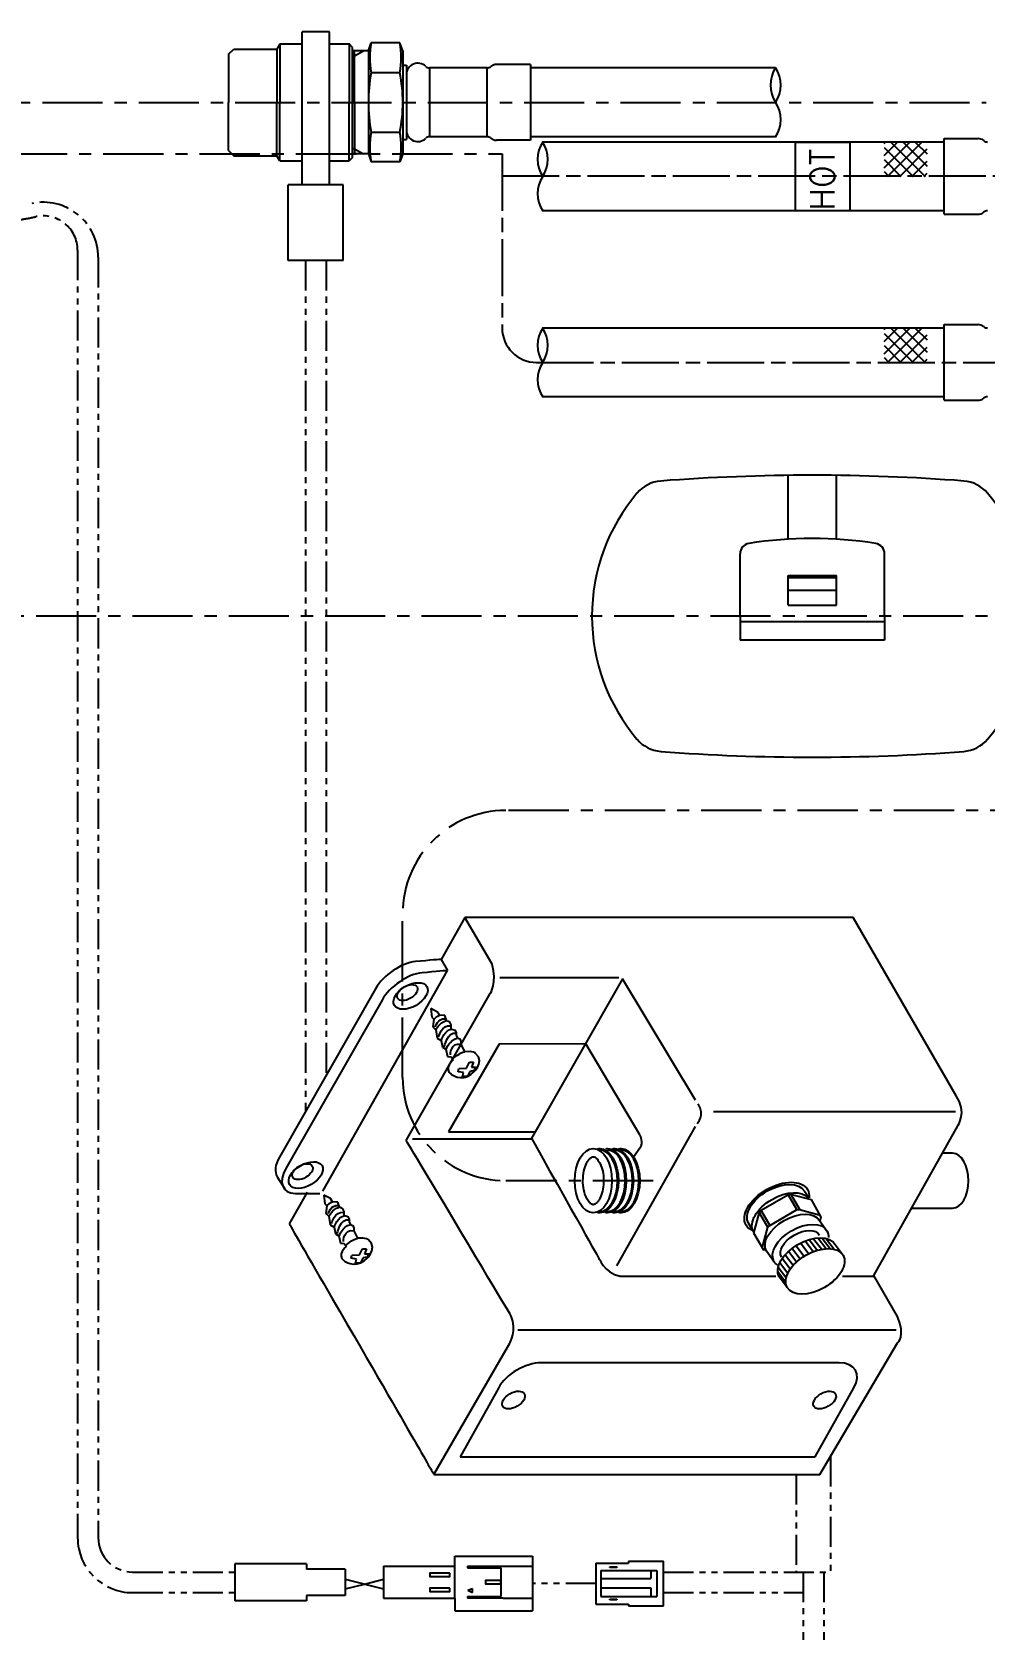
# Model space of a CAD drawing. Extents: x 26988 to 27829, y -7342 to -6748.
# Drawn here: x 27520 to 27658.3, y -7198.8 to -6966.5 of the extents above; entities that cross this region are included whole.
import ezdxf

# ---------------------------------------------------------------- set-up
doc = ezdxf.new("R2010")
doc.units = 0
doc.header["$LTSCALE"] = 7
doc.header["$MEASUREMENT"] = 0
for name, pattern in [('CENTER', [2, 1.25, -0.25, 0.25, -0.25]), ('CHAIN', [0.3543, 0.2362, -0.0295, 0.0591, -0.0295]), ('PHANTOM2', [1.25, 0.625, -0.125, 0.125, -0.125, 0.125, -0.125])]:
    doc.linetypes.add(name, pattern=pattern)
doc.layers.get('0').update_dxf_attribs({"color": 2, "linetype": 'CONTINUOUS'})
for name, color, linetype in [('CL', 1, 'CENTER'), ('D', 2, 'CONTINUOUS'), ('DIM', 2, 'CONTINUOUS'), ('DWG', 7, 'CONTINUOUS'), ('HT', 3, 'CONTINUOUS'), ('PH', 3, 'PHANTOM2')]:
    doc.layers.add(name, color=color, linetype=linetype)
doc.styles.add('GHS', font='romans', dxfattribs={"bigfont": 'ghs'})

# ---------------------------------------------------------------- blocks, each defined once
blk = doc.blocks.new('A$C202E245C')
at = {"layer": 'DWG'}
for p, q in [((-6.11, 13.31), (-9.61, 13.31)), ((-9.61, -7.69), (-9.61, 13.31)), ((-6.93, -7.69), (-6.93, 13.31)), ((-6.11, 13.31), (2.98, 13.31)), ((-4.5, 6.31), (-0.2, 6.31)), ((-4.5, 6.31), (-4.5, -0.69)), ((-2.32, 6.31), (-2.32, -0.69)), ((-0.5, 6.31), (-0.5, -0.69)), ((-0.2, 6.31), (-0.2, -0.69)), ((5.08, 6.31), (14.37, 6.31)), ((-4.5, -0.69), (-0.2, -0.69)), ((5.09, -0.69), (14.37, -0.69)), ((-6.11, -7.69), (-9.61, -7.69)), ((-6.11, -7.69), (2.98, -7.69))]:
    blk.add_line(p, q, dxfattribs=at)
for centre, radius, start, end in [((-6.11, 7.05), 27.77, 90, 130.1295), ((-6.11, 7.05), 27.77, 49.8705, 90), ((-20.78, 24.45), 5, 130.1295, 175.6221), ((8.56, 24.45), 5, 4.3779, 49.8705), ((261.89, 2.81), 288.5, 175.6221, 184.3779), ((-274.11, 2.81), 288.5, 355.6221, 4.3779), ((2.98, 11.81), 1.5, 8.9805, 90), ((-53.99, 2.81), 59.18, 351.0275, 8.9805), ((2.98, -6.19), 1.5, 270, 351.0275), ((-20.78, -18.83), 5, 184.3779, 229.8705), ((8.56, -18.83), 5, 310.1295, 355.6221), ((-6.11, -1.42), 27.77, 229.8705, 270), ((-6.11, -1.42), 27.77, 270, 310.1295)]:
    blk.add_arc(centre, radius, start, end, dxfattribs=at)

msp = doc.modelspace()

# ---------------------------------------------------------------- hatches: boundary and pattern name
at = {"layer": 'HT', "ltscale": 0.6}
h = msp.add_hatch(dxfattribs=at)
h.set_pattern_fill('ANSI37', color=256, scale=10, angle=90)
h.set_pattern_definition([(135, (23587.3501, -27212.4397), (-0.88388348, -0.88388348), []), (225, (23587.3501, -27212.4397), (0.88388348, -0.88388348), [])])
h.paths.add_polyline_path([(27643.78, -6987.51), (27643.78, -6982.51), (27650.04, -6982.51), (27650.04, -6987.51)])
h = msp.add_hatch(dxfattribs=at)
h.set_pattern_fill('ANSI37', color=256, scale=10, angle=90)
h.set_pattern_definition([(135, (23587.3501, -27239.4895), (-0.88388348, -0.88388348), []), (225, (23587.3501, -27239.4895), (0.88388348, -0.88388348), [])])
h.paths.add_polyline_path([(27643.78, -7014.56), (27643.78, -7009.56), (27650.04, -7009.56), (27650.04, -7014.56)])

# ---------------------------------------------------------------- linework, layer by layer
at = {"color": 1}
msp.add_line((27565.46, -7191.53), (27571.06, -7192.94), dxfattribs=at)
at = {"color": 3}
for p, q in [((27565.46, -7192.94), (27568.26, -7192.23)), ((27568.26, -7192.23), (27571.06, -7191.53))]:
    msp.add_line(p, q, dxfattribs=at)
at = {"layer": 'CL'}
for p, q in [((27367.47, -6976.75), (27658.62, -6976.75)), ((27292.32, -6984.25), (27588.28, -6984.25)), ((27779.96, -7079.72), (27588.82, -7079.72)), ((27573.82, -7118.57), (27573.82, -7094.72)), ((27610.23, -7133.57), (27588.82, -7133.57))]:
    msp.add_line(p, q, dxfattribs=at)
at = {"layer": 'CL', "linetype": 'CHAIN', "ltscale": 5}
for p, q in [((27588.28, -6984.25), (27588.28, -7009.56)), ((27588.28, -6987.41), (27712.03, -6987.41)), ((27593.28, -7014.56), (27712.03, -7014.56))]:
    msp.add_line(p, q, dxfattribs=at)
at = {"layer": 'CL', "linetype": 'CENTER'}
msp.add_line((27725.3, -7051.48), (27517.01, -7051.48), dxfattribs=at)
at = {"layer": 'CL', "linetype": 'CHAIN', "ltscale": 5}
msp.add_arc((27593.28, -7009.56), 5, 180, 270, dxfattribs=at)
at = {"layer": 'CL'}
for centre, start, end in [((27588.82, -7094.72), 90, 180), ((27588.82, -7118.57), 180, 270)]:
    msp.add_arc(centre, 15, start, end, dxfattribs=at)
at = {"layer": 'D'}
for p, q in [((27566.84, -6970), (27566.54, -6970)), ((27566.84, -6970), (27568.14, -6969.25)), ((27577.74, -6971.74), (27577.74, -6981.74)), ((27586.1, -6981.74), (27586.1, -6971.74)), ((27566.84, -6983.5), (27566.54, -6983.5)), ((27566.84, -6983.5), (27568.14, -6984.25))]:
    msp.add_line(p, q, dxfattribs=at)
at = {"layer": 'D', "ltscale": 0.6}
for p, q in [((27569.26, -6972.42), (27573.42, -6972.42)), ((27569.26, -6981.08), (27573.42, -6981.08))]:
    msp.add_line(p, q, dxfattribs=at)
msp.add_lwpolyline([(27630.91, -6982.51), (27638.8, -6982.51), (27638.8, -6992.51), (27630.91, -6992.51)], close=True, dxfattribs=at)
for centre, radius, start, end in [((27579.99, -6970.26), 10.94, 168.5902, 191.4098), ((27562.69, -6970.26), 10.94, 348.5902, 11.4098), ((27591.25, -6976.75), 22.41, 168.8596, 191.1404), ((27551.43, -6976.75), 22.41, 348.8596, 11.1404), ((27579.99, -6983.25), 10.94, 168.5902, 191.4098), ((27562.69, -6983.25), 10.94, 348.5902, 11.4098)]:
    msp.add_arc(centre, radius, start, end, dxfattribs=at)
at = {"layer": 'D'}
for centre, start, end in [((27631.86, -6974.24), 146.975, 213.025), ((27624.17, -6974.24), 326.975, 33.025), ((27624.17, -6979.24), 326.975, 33.025), ((27598.02, -6985.01), 146.975, 213.025), ((27590.32, -6985.01), 326.975, 33.025), ((27598.02, -6990.01), 146.975, 213.025), ((27598.02, -7012.06), 146.975, 213.025), ((27590.32, -7012.06), 326.975, 33.025), ((27598.02, -7017.06), 146.975, 213.025)]:
    msp.add_arc(centre, 4.59, start, end, dxfattribs=at)
at = {"layer": 'DIM', "color": 0, "linetype": 'ByBlock'}
for p, q in [((27581.43, -7194.26), (27581.43, -7188.18)), ((27581.43, -7188.18), (27592.69, -7188.18)), ((27592.69, -7188.18), (27592.69, -7196.13)), ((27571.06, -7189.64), (27581.43, -7189.64)), ((27571.06, -7189.64), (27571.06, -7194.26)), ((27583.24, -7189.64), (27588.38, -7189.64)), ((27583.24, -7189.85), (27588.09, -7189.85)), ((27588.09, -7189.85), (27588.09, -7194.04)), ((27588.38, -7189.64), (27592.69, -7189.64)), ((27601.89, -7189.17), (27606.65, -7189.17)), ((27601.89, -7189.17), (27601.89, -7195.15)), ((27602.64, -7190.25), (27610.74, -7190.25)), ((27602.64, -7190.25), (27602.64, -7194.02)), ((27603.91, -7189.73), (27604.95, -7189.73)), ((27603.91, -7189.83), (27603.91, -7189.73)), ((27604.95, -7189.83), (27603.91, -7189.83)), ((27604.95, -7189.73), (27604.95, -7189.83)), ((27606.65, -7188.89), (27610.16, -7188.89)), ((27606.65, -7188.89), (27606.65, -7189.17)), ((27609.9, -7190.25), (27609.9, -7191.43)), ((27610.16, -7188.89), (27611.71, -7188.89)), ((27610.74, -7190.25), (27610.74, -7194.02)), ((27611.71, -7195.41), (27611.71, -7188.89)), ((27583.28, -7193.11), (27583.96, -7192.86)), ((27583.28, -7193.11), (27583.96, -7193.46)), ((27583.96, -7193.46), (27583.96, -7192.86)), ((27602.64, -7191.43), (27609.9, -7191.43)), ((27602.64, -7192.79), (27609.9, -7192.79)), ((27609.9, -7192.79), (27609.9, -7194.02)), ((27571.06, -7194.26), (27581.43, -7194.26)), ((27581.43, -7194.26), (27581.43, -7196.13)), ((27583.24, -7194.04), (27588.09, -7194.04)), ((27588.38, -7194.26), (27583.24, -7194.26)), ((27588.38, -7194.26), (27592.69, -7194.26)), ((27601.89, -7195.15), (27606.65, -7195.15)), ((27602.64, -7194.02), (27610.74, -7194.02)), ((27603.91, -7194.43), (27604.95, -7194.43)), ((27603.91, -7194.53), (27603.91, -7194.43)), ((27604.95, -7194.53), (27603.91, -7194.53)), ((27604.95, -7194.43), (27604.95, -7194.53)), ((27606.65, -7195.15), (27606.65, -7195.41)), ((27606.65, -7195.41), (27611.71, -7195.41)), ((27581.43, -7196.13), (27592.69, -7196.13))]:
    msp.add_line(p, q, dxfattribs=at)
at = {"layer": 'DIM', "color": 7, "linetype": 'ByBlock'}
for p, q in [((27559.86, -7189.27), (27549.46, -7189.27)), ((27549.46, -7189.27), (27549.46, -7194.67)), ((27559.86, -7189.27), (27559.86, -7190.07)), ((27565.46, -7190.07), (27559.86, -7190.07)), ((27565.46, -7190.07), (27565.46, -7193.87)), ((27583.24, -7189.64), (27583.24, -7189.85)), ((27559.86, -7194.67), (27549.46, -7194.67)), ((27565.46, -7193.87), (27559.86, -7193.87)), ((27559.86, -7193.87), (27559.86, -7194.67)), ((27583.24, -7194.04), (27583.24, -7194.26))]:
    msp.add_line(p, q, dxfattribs=at)
at = {"layer": 'DIM', "color": 0, "linetype": 'ByBlock'}
for points in [[(27580.66, -7190.64), (27577.76, -7190.64), (27577.76, -7191.12), (27580.66, -7191.12)], [(27580.66, -7192.83), (27577.76, -7192.83), (27577.76, -7193.31), (27580.66, -7193.31)], [(27588.09, -7191.7), (27585.88, -7191.7), (27585.88, -7192.19), (27588.09, -7192.19)]]:
    msp.add_lwpolyline(points, close=True, dxfattribs=at)
at = {"layer": 'DWG'}
for p, q in [((27559.2, -6988.75), (27559.2, -6966.5)), ((27563.2, -6966.5), (27559.2, -6966.5)), ((27563.2, -6988.75), (27563.2, -6966.5)), ((27548.54, -6969.75), (27549.29, -6969)), ((27548.54, -6969.75), (27548.54, -6976.75)), ((27549.29, -6969), (27555.54, -6969)), ((27555.97, -6968.25), (27555.54, -6969)), ((27555.54, -6969), (27555.54, -6976.75)), ((27555.97, -6968.25), (27559.2, -6968.25)), ((27555.97, -6968.25), (27555.97, -6976.75)), ((27563.2, -6968.25), (27566.04, -6968.25)), ((27566.54, -6968.75), (27566.04, -6968.25)), ((27566.04, -6968.25), (27566.04, -6976.75)), ((27566.54, -6976.75), (27566.54, -6968.75)), ((27568.84, -6969.25), (27566.54, -6969.25)), ((27566.84, -6976.75), (27566.84, -6969.25)), ((27568.84, -6969.25), (27569.26, -6968.09)), ((27568.84, -6969.25), (27568.84, -6984.25)), ((27573.42, -6968.09), (27569.26, -6968.09)), ((27573.84, -6969.25), (27573.42, -6968.09)), ((27573.84, -6969.25), (27573.84, -6976.75)), ((27573.84, -6971.35), (27574.38, -6971.35)), ((27574.38, -6971.35), (27574.38, -6982.15)), ((27586.1, -6971.74), (27577.74, -6971.74)), ((27586.6, -6971.57), (27586.66, -6971.52)), ((27592.38, -6971.24), (27587.46, -6971.24)), ((27592.38, -6971.24), (27592.38, -6982.24)), ((27628.01, -6971.74), (27592.38, -6971.74)), ((27548.54, -6983.75), (27548.54, -6976.75)), ((27555.54, -6984.5), (27555.54, -6976.75)), ((27555.97, -6985.25), (27555.97, -6976.75)), ((27566.04, -6985.25), (27566.04, -6976.75)), ((27566.54, -6984.75), (27566.54, -6976.75)), ((27566.84, -6976.75), (27566.84, -6984.25)), ((27573.84, -6976.75), (27573.84, -6984.25)), ((27586.1, -6981.74), (27577.74, -6981.74)), ((27628.01, -6981.74), (27592.38, -6981.74)), ((27548.54, -6983.75), (27549.29, -6984.5)), ((27573.84, -6982.15), (27574.38, -6982.15)), ((27586.6, -6981.92), (27586.66, -6981.97)), ((27592.38, -6982.24), (27587.46, -6982.24)), ((27630.91, -6982.51), (27594.17, -6982.51)), ((27652.53, -6982.51), (27630.91, -6982.51)), ((27652.53, -6993.01), (27652.53, -6982.01)), ((27652.53, -6982.01), (27657.44, -6982.01)), ((27658.31, -6982.34), (27658.25, -6982.29)), ((27549.29, -6984.5), (27555.54, -6984.5)), ((27555.97, -6985.25), (27555.54, -6984.5)), ((27555.97, -6985.25), (27559.2, -6985.25)), ((27559.2, -6988.75), (27559.2, -6985.25)), ((27563.2, -6985.25), (27566.04, -6985.25)), ((27563.2, -6988.75), (27563.2, -6985.25)), ((27566.54, -6984.75), (27566.04, -6985.25)), ((27568.84, -6984.25), (27566.54, -6984.25)), ((27568.84, -6984.25), (27569.26, -6985.41)), ((27573.42, -6985.41), (27569.26, -6985.41)), ((27573.84, -6984.25), (27573.42, -6985.41)), ((27557.2, -6999.75), (27557.2, -6988.75)), ((27565.2, -6988.75), (27557.2, -6988.75)), ((27563.2, -6988.75), (27559.2, -6988.75)), ((27565.2, -6999.75), (27565.2, -6988.75)), ((27652.53, -6992.51), (27594.17, -6992.51)), ((27652.53, -6993.01), (27657.44, -6993.01)), ((27658.31, -6992.68), (27658.25, -6992.73)), ((27565.2, -6999.75), (27557.2, -6999.75)), ((27652.53, -7009.56), (27594.17, -7009.56)), ((27652.53, -7020.06), (27652.53, -7009.06)), ((27652.53, -7009.06), (27657.44, -7009.06)), ((27658.31, -7009.39), (27658.25, -7009.34)), ((27652.53, -7019.56), (27594.17, -7019.56)), ((27652.53, -7020.06), (27657.44, -7020.06)), ((27658.31, -7019.73), (27658.25, -7019.78)), ((27579.4, -7101.37), (27580.34, -7103.01)), ((27587.93, -7104), (27605.26, -7104)), ((27605.79, -7104.2), (27592.51, -7127.49)), ((27616.39, -7121.86), (27605.79, -7104.2)), ((27587.85, -7113.69), (27580.51, -7126.45)), ((27600.42, -7113.66), (27587.85, -7113.69)), ((27608.28, -7126.89), (27600.42, -7113.66)), ((27583.09, -7117.19), (27583.56, -7116.32)), ((27583.56, -7116.32), (27584.14, -7116.32)), ((27584.14, -7116.32), (27583.85, -7117.07)), ((27581.87, -7117.72), (27581.98, -7117.25)), ((27582.68, -7117.83), (27581.87, -7117.72)), ((27581.98, -7117.25), (27583.09, -7117.19)), ((27582.51, -7118.41), (27582.68, -7117.83)), ((27583.27, -7118.36), (27582.51, -7118.41)), ((27583.61, -7117.66), (27583.27, -7118.36)), ((27584.2, -7117.54), (27583.61, -7117.66)), ((27583.85, -7117.07), (27584.49, -7117.07)), ((27584.49, -7117.07), (27584.2, -7117.54)), ((27604.95, -7145.92), (27616.38, -7125.68)), ((27619, -7123.52), (27654.17, -7123.52)), ((27575.25, -7127.49), (27592.58, -7127.49)), ((27580.51, -7126.45), (27593.1, -7126.45)), ((27625.92, -7137.86), (27629.82, -7135.6)), ((27629.82, -7135.6), (27630.33, -7135.55)), ((27629.87, -7135.63), (27631.07, -7137.72)), ((27630.29, -7135.63), (27631.49, -7137.72)), ((27630.33, -7135.55), (27633.17, -7136.31)), ((27633.17, -7136.31), (27634.59, -7138.86)), ((27624.87, -7141.17), (27625.63, -7138.33)), ((27625.63, -7138.33), (27625.92, -7137.86)), ((27625.67, -7138.27), (27626.87, -7140.36)), ((27625.97, -7137.98), (27627.16, -7140.07)), ((27627.16, -7140.06), (27631.07, -7137.8)), ((27631.07, -7137.8), (27631.5, -7137.76)), ((27631.5, -7137.76), (27634.34, -7138.52)), ((27634.59, -7138.86), (27634.43, -7139.46)), ((27626.31, -7143.67), (27624.87, -7141.17)), ((27626.08, -7143.38), (27626.9, -7140.34)), ((27626.9, -7140.34), (27627.16, -7140.06)), ((27633.55, -7142), (27634.67, -7143.49)), ((27634.19, -7141.91), (27635.3, -7143.39)), ((27634.79, -7141.91), (27635.91, -7143.39)), ((27635.43, -7142.05), (27636.54, -7143.53)), ((27566.32, -7144.85), (27566.43, -7144.38)), ((27566.43, -7144.38), (27567.54, -7144.33)), ((27567.54, -7144.33), (27568.01, -7143.45)), ((27568.01, -7143.45), (27568.59, -7143.45)), ((27568.59, -7143.45), (27568.3, -7144.21)), ((27568.3, -7144.21), (27568.94, -7144.21)), ((27568.94, -7144.21), (27568.65, -7144.67)), ((27626.43, -7143.7), (27626.31, -7143.67)), ((27629.48, -7144.39), (27630.59, -7145.87)), ((27629.94, -7143.87), (27631.06, -7145.35)), ((27630.46, -7143.45), (27631.57, -7144.93)), ((27631.02, -7143.03), (27632.13, -7144.51)), ((27631.68, -7142.65), (27632.79, -7144.14)), ((27632.38, -7142.37), (27633.49, -7143.86)), ((27632.94, -7142.18), (27634.05, -7143.67)), ((27567.13, -7144.97), (27566.32, -7144.85)), ((27566.96, -7145.55), (27567.13, -7144.97)), ((27567.72, -7145.49), (27566.96, -7145.55)), ((27568.07, -7144.79), (27567.72, -7145.49)), ((27568.65, -7144.67), (27568.07, -7144.79)), ((27628.4, -7146.12), (27629.51, -7147.6)), ((27628.63, -7145.46), (27629.75, -7146.95)), ((27629.01, -7144.9), (27630.12, -7146.39)), ((27628.35, -7146.77), (27629.47, -7148.26)), ((27637.72, -7147.43), (27642.4, -7147.43)), ((27590.54, -7155.25), (27645.55, -7155.25)), ((27582.19, -7173.7), (27633.76, -7173.7))]:
    msp.add_line(p, q, dxfattribs=at)
for centre, radius, start, end in [((27576.03, -6972.69), 1.65, 45.5407, 180), ((27577.74, -6970.94), 0.8, 225.5407, 270), ((27586.1, -6970.94), 0.8, 270, 308.1929), ((27587.46, -6972.54), 1.3, 90, 128.1929), ((27576.03, -6980.8), 1.65, 180, 314.4593), ((27577.74, -6982.54), 0.8, 90, 134.4593), ((27586.1, -6982.54), 0.8, 51.8071, 90), ((27587.46, -6980.94), 1.3, 231.8071, 270), ((27657.44, -6983.31), 1.3, 51.8071, 90), ((27658.8, -6981.71), 0.8, 231.8071, 270), ((27657.44, -6991.71), 1.3, 270, 308.1929), ((27658.8, -6993.31), 0.8, 90, 128.1929), ((27657.44, -7010.36), 1.3, 51.8071, 90), ((27658.8, -7008.76), 0.8, 231.8071, 270), ((27657.44, -7018.76), 1.3, 270, 308.1929), ((27658.8, -7020.36), 0.8, 90, 128.1929)]:
    msp.add_arc(centre, radius, start, end, dxfattribs=at)
for centre, major_axis, ratio in [((27574.98, -7106.7), (-2.36, -1.37), 0.578783), ((27574.5, -7106.21), (-1.42, -0.82), 0.57912), ((27601.53, -7133.57), (0, -4.68), 0.578004), ((27559.75, -7132.74), (-2.36, -1.37), 0.577862), ((27559.27, -7132.25), (-1.42, -0.82), 0.577586), ((27633.77, -7146.75), (-4.06, -2.34), 0.57807), ((27589.94, -7165.46), (-1.58, -0.91), 0.578517), ((27635.14, -7165.46), (-1.58, -0.91), 0.578517)]:
    msp.add_ellipse(centre, major_axis=major_axis, ratio=ratio, dxfattribs=at)
for points in [[(27582.88, -7095.3), (27582.88, -7095.3), (27579.4, -7101.37), (27579.4, -7101.37)], [(27639.29, -7095.3), (27639.29, -7095.3), (27582.88, -7095.3), (27582.88, -7095.3)], [(27586.82, -7102.09), (27586.82, -7102.09), (27582.88, -7095.3), (27582.88, -7095.3)], [(27654.26, -7121.21), (27654.26, -7121.21), (27639.29, -7095.3), (27639.29, -7095.3)], [(27575.69, -7101.69), (27573.66, -7101.87), (27571.04, -7103.66), (27569.88, -7105.66)], [(27579.4, -7101.37), (27579.4, -7101.37), (27577.73, -7101.52), (27575.69, -7101.69)], [(27586.56, -7106.35), (27586.56, -7106.35), (27587.63, -7104.76), (27586.82, -7102.09)], [(27562.23, -7135.1), (27562.23, -7135.1), (27580.34, -7103.01), (27580.34, -7103.01)], [(27576.64, -7103.33), (27574.6, -7103.51), (27571.98, -7105.29), (27570.83, -7107.29)], [(27580.34, -7103.01), (27580.34, -7103.01), (27578.67, -7103.15), (27576.64, -7103.33)], [(27569.88, -7105.66), (27569.88, -7105.66), (27555.91, -7130.13), (27555.91, -7130.13)], [(27574.35, -7127.7), (27574.35, -7127.7), (27586.56, -7106.35), (27586.56, -7106.35)], [(27570.83, -7107.29), (27570.83, -7107.29), (27556.86, -7131.77), (27556.86, -7131.77)], [(27577.91, -7108.52), (27577.91, -7108.52), (27578.08, -7109.8), (27578.08, -7109.8)], [(27578.9, -7109.04), (27578.9, -7109.04), (27577.91, -7108.52), (27577.91, -7108.52)], [(27578.37, -7110.09), (27578.37, -7110.09), (27578.84, -7109.56), (27579.19, -7109.51)], [(27579.19, -7109.51), (27579.19, -7109.51), (27578.9, -7109.04), (27578.9, -7109.04)], [(27579.95, -7109.56), (27579.95, -7109.56), (27579.19, -7109.51), (27579.19, -7109.51)], [(27578.08, -7109.8), (27578.08, -7109.8), (27578.37, -7110.09), (27578.37, -7110.09)], [(27578.37, -7110.09), (27578.37, -7110.09), (27578.2, -7111.19), (27578.2, -7111.19)], [(27578.2, -7111.19), (27578.2, -7111.19), (27578.67, -7111.6), (27578.67, -7111.6)], [(27578.55, -7111.19), (27578.55, -7111.19), (27578.96, -7109.91), (27580, -7110.03)], [(27578.67, -7111.6), (27578.67, -7111.6), (27579.19, -7110.55), (27580.06, -7110.32)], [(27578.67, -7111.6), (27578.67, -7111.6), (27578.84, -7112.82), (27578.84, -7112.82)], [(27579.07, -7112.65), (27579.07, -7112.65), (27579.48, -7110.84), (27580.82, -7111.02)], [(27579.42, -7113.17), (27579.42, -7113.17), (27580, -7111.54), (27580.88, -7111.54)], [(27579.89, -7114.11), (27579.89, -7114.11), (27580.3, -7111.83), (27581.63, -7112.13)], [(27580.24, -7110.38), (27580.24, -7110.38), (27579.95, -7109.56), (27579.95, -7109.56)], [(27580.88, -7111.54), (27580.88, -7111.54), (27581.05, -7110.26), (27580.24, -7110.38)], [(27581.11, -7111.6), (27581.11, -7111.6), (27580.88, -7111.54), (27580.88, -7111.54)], [(27581.63, -7112.47), (27581.63, -7112.47), (27581.87, -7111.6), (27581.11, -7111.6)], [(27578.84, -7112.82), (27578.84, -7112.82), (27579.42, -7113.17), (27579.42, -7113.17)], [(27579.42, -7113.17), (27579.42, -7113.17), (27579.6, -7114.16), (27579.6, -7114.16)], [(27579.6, -7114.16), (27579.6, -7114.16), (27580.12, -7114.45), (27580.12, -7114.45)], [(27580.12, -7114.45), (27580.12, -7114.45), (27580.7, -7113.06), (27581.69, -7112.82)], [(27580.76, -7115.27), (27580.76, -7115.27), (27580.76, -7113.41), (27582.33, -7113.7)], [(27581.87, -7112.88), (27581.87, -7112.88), (27581.63, -7112.47), (27581.63, -7112.47)], [(27582.33, -7113.7), (27582.33, -7113.7), (27582.51, -7112.94), (27581.87, -7112.88)], [(27582.86, -7114.8), (27582.86, -7114.8), (27582.33, -7113.7), (27582.33, -7113.7)], [(27581.17, -7115.97), (27581.17, -7115.97), (27579.71, -7117.31), (27580.88, -7118.07)], [(27580.12, -7114.45), (27580.12, -7114.45), (27580.35, -7115.5), (27580.35, -7115.5)], [(27580.35, -7115.5), (27580.35, -7115.5), (27580.88, -7115.56), (27580.88, -7115.56)], [(27580.88, -7115.56), (27580.88, -7115.56), (27581.17, -7115.97), (27581.17, -7115.97)], [(27581.17, -7115.79), (27581.17, -7115.79), (27582.04, -7114.98), (27582.86, -7114.8)], [(27584.43, -7115.04), (27584.43, -7115.04), (27584.14, -7114.69), (27582.86, -7114.8)], [(27583.79, -7118.07), (27583.79, -7118.07), (27586, -7116.43), (27584.43, -7115.04)], [(27580.88, -7118.07), (27580.88, -7118.07), (27582.28, -7119.17), (27583.79, -7118.07)], [(27616.62, -7125.24), (27616.62, -7125.24), (27617.82, -7124.04), (27616.76, -7122.39)], [(27654.49, -7125.59), (27654.49, -7125.59), (27655.92, -7123.59), (27654.26, -7121.21)], [(27642.3, -7147.36), (27642.3, -7147.36), (27654.49, -7125.59), (27654.49, -7125.59)], [(27577.11, -7132.32), (27575.48, -7129.58), (27574.35, -7127.7), (27574.35, -7127.7)], [(27592.58, -7127.49), (27600.18, -7141), (27602.46, -7145.06), (27602.46, -7145.06)], [(27608.28, -7126.89), (27608.28, -7126.89), (27608.89, -7128.09), (27608.28, -7128.84)], [(27555.91, -7130.13), (27555.24, -7131.29), (27555.17, -7132.32), (27555.6, -7132.99)], [(27605.57, -7129.11), (27605.57, -7129.11), (27605.52, -7129.11), (27605.44, -7129.11)], [(27608.28, -7128.84), (27608.28, -7128.84), (27607.38, -7130.12), (27607.38, -7130.12)], [(27653.75, -7129.58), (27653.75, -7129.58), (27652.83, -7129.58), (27652.26, -7129.58)], [(27589.61, -7153.25), (27589.61, -7153.25), (27584.75, -7145.11), (27577.11, -7132.32)], [(27555.6, -7132.99), (27555.6, -7132.99), (27556.72, -7134.76), (27556.72, -7134.76)], [(27623.72, -7140.02), (27622.9, -7138.59), (27624.23, -7136.28), (27626.7, -7134.85)], [(27624.1, -7139.75), (27623.35, -7138.46), (27624.56, -7136.36), (27626.8, -7135.06)], [(27626.7, -7134.85), (27629.17, -7133.43), (27631.84, -7133.43), (27632.67, -7134.86)], [(27626.8, -7135.06), (27629.04, -7133.77), (27631.46, -7133.77), (27632.21, -7135.07)], [(27627.5, -7136.28), (27629.6, -7135.07), (27631.85, -7134.99), (27632.75, -7136.05)], [(27632.21, -7135.07), (27632.21, -7135.07), (27632.79, -7135.92), (27632.79, -7135.92)], [(27632.67, -7134.86), (27632.87, -7135.21), (27632.94, -7135.62), (27632.89, -7136.06)], [(27559.97, -7135.24), (27559.97, -7135.24), (27557.33, -7139.83), (27557.33, -7139.83)], [(27562.36, -7135.65), (27562.36, -7135.65), (27562.53, -7136.93), (27562.53, -7136.93)], [(27563.35, -7136.17), (27563.35, -7136.17), (27562.36, -7135.65), (27562.36, -7135.65)], [(27562.53, -7136.93), (27562.53, -7136.93), (27562.82, -7137.22), (27562.82, -7137.22)], [(27562.82, -7137.22), (27562.82, -7137.22), (27562.65, -7138.33), (27562.65, -7138.33)], [(27562.82, -7137.22), (27562.82, -7137.22), (27563.29, -7136.7), (27563.64, -7136.64)], [(27563, -7138.33), (27563, -7138.33), (27563.41, -7137.05), (27564.46, -7137.16)], [(27563.64, -7136.64), (27563.64, -7136.64), (27563.35, -7136.17), (27563.35, -7136.17)], [(27564.4, -7136.7), (27564.4, -7136.7), (27563.64, -7136.64), (27563.64, -7136.64)], [(27564.69, -7137.51), (27564.69, -7137.51), (27564.4, -7136.7), (27564.4, -7136.7)], [(27565.33, -7138.68), (27565.33, -7138.68), (27565.5, -7137.4), (27564.69, -7137.51)], [(27624.8, -7140.96), (27624.06, -7139.67), (27625.26, -7137.57), (27627.5, -7136.28)], [(27562.65, -7138.33), (27562.65, -7138.33), (27563.12, -7138.74), (27563.12, -7138.74)], [(27563.12, -7138.74), (27563.12, -7138.74), (27563.64, -7137.69), (27564.51, -7137.45)], [(27563.12, -7138.74), (27563.12, -7138.74), (27563.29, -7139.96), (27563.29, -7139.96)], [(27563.52, -7139.78), (27563.52, -7139.78), (27563.93, -7137.98), (27565.27, -7138.15)], [(27563.87, -7140.31), (27563.87, -7140.31), (27564.46, -7138.68), (27565.33, -7138.68)], [(27564.34, -7141.24), (27564.34, -7141.24), (27564.75, -7138.97), (27566.09, -7139.26)], [(27565.56, -7138.74), (27565.56, -7138.74), (27565.33, -7138.68), (27565.33, -7138.68)], [(27566.09, -7139.61), (27566.09, -7139.61), (27566.32, -7138.74), (27565.56, -7138.74)], [(27566.32, -7140.02), (27566.32, -7140.02), (27566.09, -7139.61), (27566.09, -7139.61)], [(27604.98, -7138.03), (27604.98, -7138.03), (27605.57, -7138.03), (27605.57, -7138.03)], [(27626.68, -7143.81), (27625.97, -7142.58), (27627.12, -7140.58), (27629.25, -7139.35)], [(27629.25, -7139.35), (27631.38, -7138.13), (27633.68, -7138.13), (27634.39, -7139.36)], [(27630.35, -7140.84), (27632.48, -7139.61), (27634.77, -7139.61), (27635.48, -7140.84)], [(27634.39, -7139.36), (27634.39, -7139.36), (27635.48, -7140.84), (27635.48, -7140.84)], [(27647.79, -7137.55), (27648.83, -7137.55), (27653.75, -7137.55), (27653.75, -7137.55)], [(27557.33, -7139.83), (27557.33, -7139.83), (27560.08, -7144.6), (27563.6, -7150.69)], [(27563.29, -7139.96), (27563.29, -7139.96), (27563.87, -7140.31), (27563.87, -7140.31)], [(27563.87, -7140.31), (27563.87, -7140.31), (27564.05, -7141.3), (27564.05, -7141.3)], [(27564.05, -7141.3), (27564.05, -7141.3), (27564.57, -7141.59), (27564.57, -7141.59)], [(27564.57, -7141.59), (27564.57, -7141.59), (27565.15, -7140.19), (27566.14, -7139.96)], [(27564.57, -7141.59), (27564.57, -7141.59), (27564.81, -7142.64), (27564.81, -7142.64)], [(27565.21, -7142.4), (27565.21, -7142.4), (27565.21, -7140.54), (27566.78, -7140.83)], [(27565.62, -7142.93), (27565.62, -7142.93), (27566.49, -7142.11), (27567.31, -7141.94)], [(27566.78, -7140.83), (27566.78, -7140.83), (27566.96, -7140.08), (27566.32, -7140.02)], [(27567.31, -7141.94), (27567.31, -7141.94), (27566.78, -7140.83), (27566.78, -7140.83)], [(27568.88, -7142.17), (27568.88, -7142.17), (27568.59, -7141.82), (27567.31, -7141.94)], [(27624.93, -7140.92), (27624.39, -7140.75), (27623.97, -7140.45), (27623.72, -7140.02)], [(27624.8, -7140.96), (27624.8, -7140.96), (27624.1, -7139.75), (27624.1, -7139.75)], [(27627.78, -7145.29), (27627.07, -7144.06), (27628.22, -7142.07), (27630.35, -7140.84)], [(27628.86, -7144.67), (27628.35, -7143.78), (27629.17, -7142.35), (27630.71, -7141.47)], [(27630.71, -7141.47), (27632.24, -7140.58), (27633.9, -7140.58), (27634.41, -7141.47)], [(27631.26, -7142.84), (27633.5, -7141.55), (27635.92, -7141.55), (27636.67, -7142.85)], [(27635.48, -7140.84), (27635.66, -7141.14), (27635.72, -7141.48), (27635.69, -7141.84)], [(27565.62, -7143.1), (27565.62, -7143.1), (27564.16, -7144.44), (27565.33, -7145.2)], [(27564.81, -7142.64), (27564.81, -7142.64), (27565.33, -7142.7), (27565.33, -7142.7)], [(27565.33, -7142.7), (27565.33, -7142.7), (27565.62, -7143.1), (27565.62, -7143.1)], [(27568.24, -7145.2), (27568.24, -7145.2), (27570.45, -7143.57), (27568.88, -7142.17)], [(27627.78, -7145.29), (27627.78, -7145.29), (27626.68, -7143.81), (27626.68, -7143.81)], [(27628.55, -7147.53), (27627.81, -7146.23), (27629.02, -7144.14), (27631.26, -7142.84)], [(27636.67, -7142.85), (27636.67, -7142.85), (27637.82, -7144.41), (27637.82, -7144.41)], [(27565.33, -7145.2), (27565.33, -7145.2), (27566.73, -7146.31), (27568.24, -7145.2)], [(27602.46, -7145.06), (27602.46, -7145.06), (27603.61, -7147.79), (27606.44, -7147.43)], [(27628.28, -7145.82), (27628.07, -7145.68), (27627.9, -7145.5), (27627.78, -7145.29)], [(27606.44, -7147.43), (27606.44, -7147.43), (27628.07, -7147.43), (27628.07, -7147.43)], [(27629.71, -7149.09), (27629.71, -7149.09), (27628.55, -7147.53), (27628.55, -7147.53)], [(27645.75, -7153.31), (27645.75, -7153.31), (27642.3, -7147.36), (27642.3, -7147.36)], [(27563.6, -7150.69), (27575.48, -7171.26), (27578.38, -7176.29), (27578.38, -7176.29)], [(27589.39, -7157.19), (27589.39, -7157.19), (27590.49, -7155.28), (27589.61, -7153.25)], [(27645.75, -7157.15), (27645.75, -7157.15), (27646.96, -7156.18), (27645.75, -7153.31)], [(27578.38, -7176.29), (27578.38, -7176.29), (27589.39, -7157.19), (27589.39, -7157.19)], [(27634.47, -7176.29), (27634.47, -7176.29), (27645.75, -7157.15), (27645.75, -7157.15)], [(27593.98, -7160.03), (27591.67, -7160.03), (27588.86, -7161.69), (27587.73, -7163.71)], [(27637.24, -7160.03), (27637.24, -7160.03), (27593.98, -7160.03), (27593.98, -7160.03)], [(27639.39, -7163.7), (27640.52, -7161.69), (27639.56, -7160.03), (27637.24, -7160.03)], [(27587.73, -7163.71), (27587.73, -7163.71), (27582.19, -7173.7), (27582.19, -7173.7)], [(27633.76, -7173.7), (27633.76, -7173.7), (27639.39, -7163.7), (27639.39, -7163.7)], [(27578.38, -7176.29), (27578.38, -7176.29), (27634.47, -7176.29), (27634.47, -7176.29)]]:
    msp.add_open_spline(points, degree=3, dxfattribs=at)
for points, knots in [([(27601.53, -7137.05), (27601.57, -7137.05), (27601.61, -7137.04), (27601.71, -7137.01), (27601.77, -7136.98), (27601.92, -7136.88), (27602.01, -7136.81), (27602.18, -7136.61), (27602.27, -7136.49), (27602.52, -7136.09), (27602.67, -7135.76), (27602.89, -7135.01), (27602.97, -7134.59), (27603.05, -7133.71), (27603.04, -7133.26), (27602.95, -7132.39), (27602.86, -7131.98), (27602.62, -7131.25), (27602.46, -7130.94), (27602.18, -7130.51), (27602.05, -7130.37), (27601.83, -7130.18), (27601.74, -7130.13), (27601.61, -7130.09), (27601.56, -7130.08), (27601.47, -7130.09), (27601.43, -7130.09), (27601.3, -7130.14), (27601.23, -7130.19), (27601.05, -7130.33), (27600.95, -7130.43), (27600.75, -7130.69), (27600.65, -7130.85), (27600.4, -7131.35), (27600.26, -7131.74), (27600.08, -7132.6), (27600.03, -7133.07), (27600.02, -7134), (27600.07, -7134.47), (27600.25, -7135.34), (27600.38, -7135.73), (27600.66, -7136.31), (27600.8, -7136.53), (27601.05, -7136.81), (27601.16, -7136.9), (27601.34, -7137.01), (27601.41, -7137.03), (27601.49, -7137.05), (27601.51, -7137.05), (27601.53, -7137.05)], [0, 0, 0, 0, 0.188792, 0.188792, 0.377583, 0.377583, 0.566375, 0.566375, 0.755166, 0.755166, 1.08936, 1.08936, 1.423553, 1.423553, 1.757747, 1.757747, 2.09194, 2.09194, 2.426134, 2.426134, 2.687518, 2.687518, 2.948902, 2.948902, 3.158926, 3.158926, 3.368949, 3.368949, 3.578972, 3.578972, 3.788996, 3.788996, 3.999019, 3.999019, 4.35154, 4.35154, 4.704062, 4.704062, 5.056584, 5.056584, 5.409105, 5.409105, 5.697816, 5.697816, 5.940003, 5.940003, 6.182189, 6.182189, 6.283185, 6.283185, 6.283185, 6.283185]), ([(27602.2, -7128.91), (27602.29, -7128.89), (27602.38, -7128.89), (27602.47, -7128.89), (27603.96, -7128.89), (27605.18, -7130.98), (27605.18, -7133.57), (27605.18, -7136.15), (27603.96, -7138.25), (27602.47, -7138.25), (27602.35, -7138.25), (27602.24, -7138.24), (27602.12, -7138.21)], [0.515346, 0.515346, 0.515346, 0.515346, 1, 1, 1, 2, 2, 2, 3, 3, 3, 4, 4, 4, 4]), ([(27602.47, -7138.03), (27603.89, -7138.03), (27605.04, -7136.03), (27605.04, -7133.57), (27605.04, -7131.1), (27603.89, -7129.11), (27602.47, -7129.11)], [1, 1, 1, 1, 2, 2, 2, 3, 3, 3, 3]), ([(27603.34, -7128.91), (27603.43, -7128.89), (27603.52, -7128.89), (27603.61, -7128.89), (27605.1, -7128.89), (27606.31, -7130.98), (27606.31, -7133.57), (27606.31, -7136.15), (27605.1, -7138.25), (27603.61, -7138.25), (27603.49, -7138.25), (27603.37, -7138.24), (27603.26, -7138.21)], [0.515346, 0.515346, 0.515346, 0.515346, 1, 1, 1, 2, 2, 2, 3, 3, 3, 4, 4, 4, 4]), ([(27603.61, -7138.03), (27605.03, -7138.03), (27606.18, -7136.03), (27606.18, -7133.57), (27606.18, -7131.1), (27605.03, -7129.11), (27603.61, -7129.11)], [1, 1, 1, 1, 2, 2, 2, 3, 3, 3, 3]), ([(27604.37, -7128.91), (27604.46, -7128.89), (27604.55, -7128.89), (27604.64, -7128.89), (27606.13, -7128.89), (27607.35, -7130.98), (27607.35, -7133.57), (27607.35, -7136.15), (27606.13, -7138.25), (27604.64, -7138.25), (27604.52, -7138.25), (27604.41, -7138.24), (27604.3, -7138.21)], [0.515346, 0.515346, 0.515346, 0.515346, 1, 1, 1, 2, 2, 2, 3, 3, 3, 4, 4, 4, 4]), ([(27604.64, -7138.03), (27606.06, -7138.03), (27607.22, -7136.03), (27607.22, -7133.57), (27607.22, -7131.1), (27606.06, -7129.11), (27604.64, -7129.11)], [1, 1, 1, 1, 2, 2, 2, 3, 3, 3, 3]), ([(27605.3, -7128.91), (27605.39, -7128.89), (27605.48, -7128.89), (27605.57, -7128.89), (27607.07, -7128.89), (27608.28, -7130.98), (27608.28, -7133.57), (27608.28, -7136.15), (27607.07, -7138.25), (27605.57, -7138.25), (27605.45, -7138.25), (27605.34, -7138.24), (27605.23, -7138.21)], [0.515346, 0.515346, 0.515346, 0.515346, 1, 1, 1, 2, 2, 2, 3, 3, 3, 4, 4, 4, 4]), ([(27605.57, -7138.03), (27607, -7138.03), (27608.15, -7136.03), (27608.15, -7133.57), (27608.15, -7131.1), (27607, -7129.11), (27605.57, -7129.11)], [1, 1, 1, 1, 2, 2, 2, 3, 3, 3, 3]), ([(27653.75, -7137.55), (27655.02, -7137.55), (27656.05, -7135.77), (27656.05, -7133.57), (27656.05, -7131.36), (27655.02, -7129.58), (27653.75, -7129.58)], [1, 1, 1, 1, 2, 2, 2, 3, 3, 3, 3]), ([(27556.86, -7131.77), (27555.7, -7133.77), (27556.33, -7135.41), (27558.26, -7135.41), (27560.19, -7135.41), (27561.77, -7135.41), (27561.77, -7135.41)], [4, 4, 4, 4, 5, 5, 5, 6, 6, 6, 6])]:
    msp.add_open_spline(points, degree=3, knots=knots, dxfattribs=at)
at = {"layer": 'HT', "ltscale": 0.6}
msp.add_line((27566.84, -6983.52), (27566.83, -6983.5), dxfattribs=at)
at = {"layer": 'PH'}
for p, q in [((27526.59, -6998.25), (27526.59, -7185.47)), ((27529.59, -6999.27), (27529.59, -7185.47)), ((27559.7, -6999.75), (27559.7, -7123.49)), ((27562.7, -6999.75), (27562.7, -7118.24)), ((27636.01, -7173.68), (27636.01, -7190.47)), ((27631.01, -7176.29), (27631.01, -7190.47)), ((27534.59, -7190.47), (27549.47, -7190.47)), ((27611.71, -7190.47), (27636.01, -7190.47)), ((27632.01, -7190.47), (27632.01, -7201.4)), ((27635.01, -7190.47), (27635.01, -7201.4)), ((27601.89, -7192.16), (27592.69, -7192.16)), ((27534.59, -7193.47), (27549.46, -7193.47)), ((27611.71, -7193.47), (27632.01, -7193.47))]:
    msp.add_line(p, q, dxfattribs=at)
for centre, radius, start, end in [((27521.59, -6999.27), 8, 0, 101.7879), ((27521.59, -6998.25), 5, 0, 102.1632), ((27534.59, -7185.47), 8, 180, 270), ((27534.59, -7185.47), 5, 180, 270)]:
    msp.add_arc(centre, radius, start, end, dxfattribs=at)
msp.add_open_spline([(27456.97, -7001.44), (27459.15, -7001.44), (27461.31, -7001.39), (27465.4, -7001.28), (27467.33, -7001.22), (27470.92, -7001.16), (27472.58, -7001.14), (27475.57, -7001.19), (27476.9, -7001.23), (27479.26, -7001.36), (27480.3, -7001.43), (27482.39, -7001.61), (27483.45, -7001.7), (27486.64, -7001.98), (27488.8, -7002.15), (27493.13, -7002.22), (27495.31, -7002.12), (27498.2, -7001.65), (27498.91, -7001.5), (27500.46, -7001.11), (27501.29, -7000.85), (27502.92, -7000.27), (27503.71, -6999.95), (27506.07, -6998.94), (27507.59, -6998.18), (27510.57, -6996.72), (27512.03, -6996), (27514.91, -6994.77), (27516.33, -6994.26), (27518.23, -6993.81), (27518.72, -6993.71), (27519.66, -6993.57), (27520.08, -6993.46), (27520.54, -6993.36)], degree=3, knots=[44.485397, 44.485397, 44.485397, 44.485397, 50.958667, 50.958667, 56.773138, 56.773138, 61.789334, 61.789334, 65.818474, 65.818474, 68.939786, 68.939786, 72.061099, 72.061099, 78.303723, 78.303723, 84.546348, 84.546348, 86.588854, 86.588854, 89.032113, 89.032113, 91.475372, 91.475372, 96.361889, 96.361889, 101.248407, 101.248407, 106.134924, 106.134924, 107.821409, 107.821409, 109.38064, 109.38064, 109.38064, 109.38064], dxfattribs=at)

# ---------------------------------------------------------------- block references
at = {"layer": 'D', "ltscale": 0.6, "rotation": 90}
msp.add_blockref('A$C202E245C', (27636.16, -7045.36), dxfattribs=at)

# ---------------------------------------------------------------- texts
at = {"layer": 'D', "ltscale": 0.6, "style": 'GHS'}
msp.add_text('HOT', height=3.5, rotation=90, dxfattribs=at).set_placement((27636.56, -6992.49))

doc.saveas('drawing.dxf')
